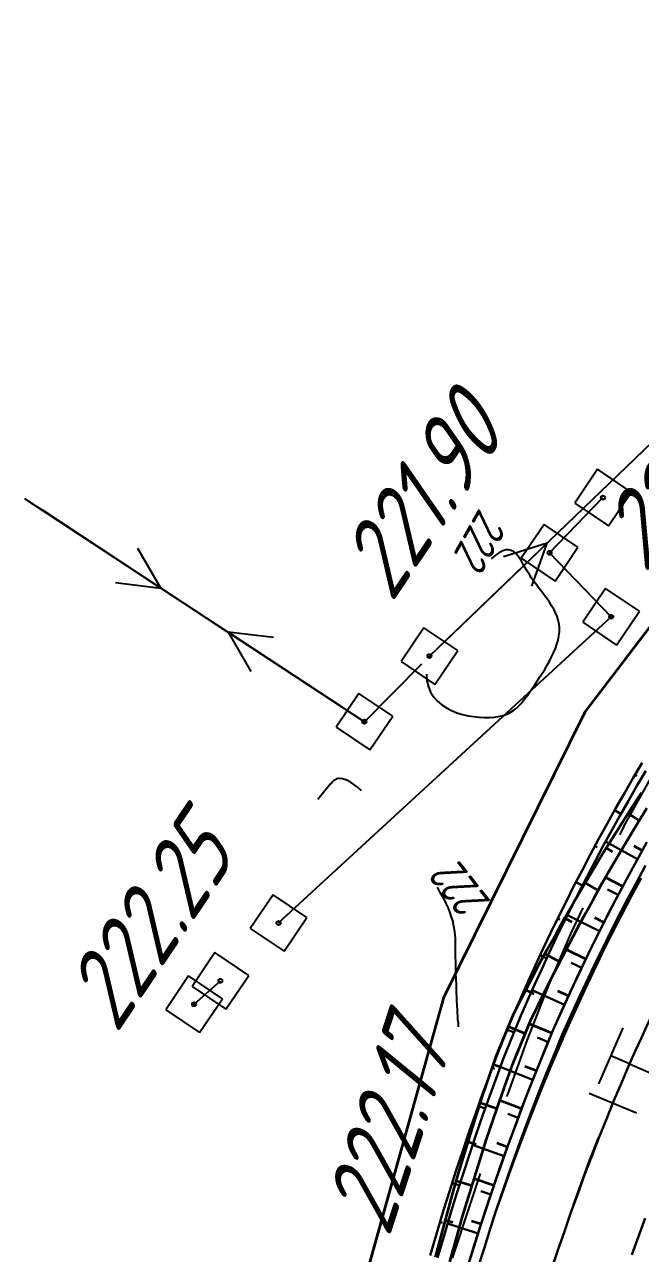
# Model space of a CAD drawing. Header units: millimetres. Extents: x -698 to 8131, y -704 to 4503.
# Drawn here: x 4780.6 to 4810.8, y 3422.7 to 3483 of the extents above; entities that cross this region are included whole.
import ezdxf
from ezdxf import colors
from ezdxf.entities.mleader import LeaderData, LeaderLine
from ezdxf.math import Vec2, Vec3

# ---------------------------------------------------------------- set-up
doc = ezdxf.new("R2010")
doc.units = ezdxf.units.MM
doc.linetypes.add('CONTI', pattern=[0])
doc.linetypes.add('STROT', pattern=[1.7, 0.5, -1.2])
for name, color, linetype, lineweight in [('10', 1, 'Continuous', 35), ('КОПИЯ_ОСЬ_13_ОТКОСЫ', 7, 'Continuous', 30), ('КОПИЯ_ОСЬ_ГРАНИЦЫ_ПОЛОС', 7, 'Continuous', 30), ('ОСЬ_ВЕРХ_ПОКРЫТИЯ_ГРАНИЦЫ_ПОЛОС', 7, 'Continuous', 30), ('ОСЬ_ВЕРХ_ПОКРЫТИЯ_ОСЬ', 1, 'Continuous', 30), ('Ось_примыкания', 1, 'Continuous', 35)]:
    doc.layers.add(name, color=color, linetype=linetype, lineweight=lineweight)
for name, color, linetype in [('GOR_BDEFAULT', 212, 'CONTI'), ('PI_OTDEFAULT', 172, 'CONTI'), ('PI_TTDEFAULT', 5, 'CONTI'), ('SIT_LDEFAULT', 7, 'CONTI'), ('USLZNDEFAULT', 7, 'CONTI'), ('Выноски', 250, 'Continuous'), ('ОСЬ_ВЕРХ_ПОКРЫТИЯ_ОТКОСЫ', 7, 'Continuous'), ('ОСЬ_ВЕРХ_ПОКРЫТИЯ_ПИКЕТЫ', 1, 'Continuous'), ('ОСЬ_ВЕРХ_ПОКРЫТИЯ_РАЗБИВКА_КРИВ', 1, 'Continuous'), ('разметка', 7, 'Continuous')]:
    doc.layers.add(name, color=color, linetype=linetype)
doc.styles.add('eskd', font='isocpeui.ttf', dxfattribs={"width": 1.2})
doc.styles.add('SHRFT', font='isocpeui.ttf', dxfattribs={"width": 3.5})
doc.styles.add('ГОСТ', font='isocpeui.ttf', dxfattribs={"height": 4})

# ---------------------------------------------------------------- blocks, each defined once
blk = doc.blocks.new('BL_27')
at = {"color": 0}
for p, q in [((1, 1), (-1, 1)), ((-1, 1), (-1, -1)), ((1, -1), (1, 1)), ((-1, -1), (1, -1))]:
    blk.add_line(p, q, dxfattribs=at)
blk.add_circle((0, 0), 0.1, dxfattribs=at)
blk = doc.blocks.new('*U49')
at = {"layer": 'КОПИЯ_ОСЬ_13_ОТКОСЫ'}
for points in [[(430.806, 813.685), (431.18, 814.957), (431.471, 815.913), (431.769, 816.867), (432.075, 817.819), (432.388, 818.768), (432.711, 819.72), (433.042, 820.668), (433.381, 821.614), (433.729, 822.557), (434.086, 823.5), (434.921, 825.564), (435.267, 826.357), (435.618, 827.146), (435.977, 827.933), (436.341, 828.717), (436.712, 829.498), (437.089, 830.275), (437.473, 831.05), (437.862, 831.822), (438.258, 832.59), (438.661, 833.355), (439.069, 834.117), (439.484, 834.875), (439.905, 835.63), (440.332, 836.382), (440.765, 837.13), (441.204, 837.875)], [(431.175, 813.568), (431.544, 814.837), (431.831, 815.792), (432.125, 816.744), (432.426, 817.694), (432.735, 818.642), (433.054, 819.592), (433.381, 820.539), (433.715, 821.483), (434.058, 822.424), (434.411, 823.365), (435.246, 825.422), (435.584, 826.197), (435.928, 826.969), (436.278, 827.739), (436.635, 828.505), (436.997, 829.269), (437.366, 830.03), (437.74, 830.788), (438.121, 831.543), (438.507, 832.294), (438.9, 833.043), (439.299, 833.789), (439.703, 834.531), (440.114, 835.27), (440.53, 836.006), (440.952, 836.738), (441.38, 837.467)], [(440.847, 837.271), (440.95, 837.21)], [(439.852, 835.536), (440.164, 835.36)], [(438.889, 833.783), (438.994, 833.727)], [(437.96, 832.012), (438.278, 831.849)], [(437.064, 830.224), (437.17, 830.172)], [(436.202, 828.419), (436.524, 828.269)], [(435.374, 826.599), (435.481, 826.551)], [(434.595, 824.757), (434.922, 824.624)], [(433.858, 822.898), (433.97, 822.855)], [(433.168, 821.02), (433.507, 820.899)], [(432.511, 819.131), (432.629, 819.091)], [(431.885, 817.232), (432.242, 817.117)], [(431.29, 815.322), (431.414, 815.285)]]:
    blk.add_lwpolyline(points, dxfattribs=at)

msp = doc.modelspace()

# ---------------------------------------------------------------- linework, layer by layer
at = {"layer": '10'}
for p, q in [((4820.223, 3465.304), (4808.053, 3449.294)), ((4808.053, 3449.294), (4801.113, 3435.244)), ((4801.113, 3435.244), (4794.223, 3410.594))]:
    msp.add_line(p, q, dxfattribs=at)
msp.add_lwpolyline([(5288.323, 3621.204), (5196.433, 3695.614), (5169.553, 3711.754), (5130.953, 3711.814), (5048.293, 3630.554), (5037.593, 3620.134), (5021.953, 3603.214), (5015.973, 3598.224), (5015.013, 3599.374), (5008.903, 3593.884), (4991.233, 3578.294), (4976.993, 3565.554), (4946.753, 3541.804), (4930.383, 3533.214), (4921.493, 3527.264), (4897.853, 3511.404), (4863.383, 3496.414), (4836.513, 3479.254), (4820.223, 3465.304), (4808.053, 3449.294), (4801.113, 3435.244), (4794.223, 3410.594), (4789.103, 3384.464), (4785.093, 3347.224)], dxfattribs=at)
at = {"layer": 'GOR_BDEFAULT', "color": 212, "elevation": 222, "flags": 128}
for points in [[(4800.279, 3451.13), (4800.299, 3450.8), (4800.369, 3450.51), (4800.479, 3450.25), (4800.629, 3450.01), (4800.809, 3449.81), (4801.019, 3449.63), (4801.249, 3449.48), (4801.499, 3449.35), (4801.769, 3449.24), (4802.039, 3449.16), (4802.319, 3449.09), (4802.599, 3449.05), (4802.859, 3449.02), (4803.119, 3449), (4803.359, 3449), (4803.579, 3449.02), (4803.789, 3449.05), (4803.969, 3449.09), (4804.139, 3449.14), (4804.289, 3449.21), (4804.429, 3449.28), (4804.559, 3449.37), (4804.689, 3449.47), (4804.799, 3449.58), (4804.909, 3449.7), (4805.019, 3449.83), (4805.129, 3449.97), (4805.239, 3450.11), (4805.339, 3450.27), (4805.459, 3450.43), (4805.579, 3450.61), (4805.699, 3450.79), (4805.819, 3450.98), (4805.949, 3451.17), (4806.069, 3451.36), (4806.189, 3451.57), (4806.309, 3451.77), (4806.409, 3451.98), (4806.509, 3452.18), (4806.599, 3452.39), (4806.669, 3452.6), (4806.729, 3452.8), (4806.769, 3453.01), (4806.799, 3453.21), (4806.799, 3453.4), (4806.779, 3453.59), (4806.739, 3453.78), (4806.679, 3453.96), (4806.599, 3454.14), (4806.519, 3454.32), (4806.409, 3454.49), (4806.299, 3454.66), (4806.189, 3454.83), (4806.059, 3455), (4805.929, 3455.17), (4805.799, 3455.34), (4805.679, 3455.51), (4805.549, 3455.67), (4805.429, 3455.84), (4805.319, 3456.02), (4805.209, 3456.19), (4805.109, 3456.36), (4805.019, 3456.52), (4804.929, 3456.68), (4804.839, 3456.83), (4804.739, 3456.96), (4804.649, 3457.07), (4804.539, 3457.15), (4804.429, 3457.21), (4804.309, 3457.24), (4804.169, 3457.24), (4804.019, 3457.19), (4803.849, 3457.11), (4803.659, 3456.98), (4803.449, 3456.8)], [(4797.089, 3445.41), (4796.899, 3445.58), (4796.719, 3445.72), (4796.549, 3445.83), (4796.409, 3445.91), (4796.269, 3445.97), (4796.159, 3446), (4796.049, 3446.01), (4795.959, 3446.01), (4795.869, 3445.99), (4795.799, 3445.95), (4795.729, 3445.91), (4795.669, 3445.85), (4795.609, 3445.79), (4795.559, 3445.73), (4795.499, 3445.67), (4794.949, 3444.98)], [(4801.849, 3433.82), (4801.849, 3433.87), (4801.839, 3433.94), (4801.839, 3434.01), (4801.829, 3434.09), (4801.819, 3434.17), (4801.819, 3434.26), (4801.809, 3434.36), (4801.799, 3434.46), (4801.799, 3434.57), (4801.789, 3434.69), (4801.779, 3434.81), (4801.779, 3434.93), (4801.769, 3435.06), (4801.759, 3435.2), (4801.759, 3435.33), (4801.749, 3435.48), (4801.749, 3435.63), (4801.739, 3435.78), (4801.739, 3435.93), (4801.729, 3436.09), (4801.729, 3436.25), (4801.719, 3436.41), (4801.719, 3436.57), (4801.709, 3436.74), (4801.709, 3436.9), (4801.709, 3437.06), (4801.699, 3437.22), (4801.699, 3437.39), (4801.699, 3437.55), (4801.699, 3437.71), (4801.699, 3437.86), (4801.689, 3438.02), (4801.689, 3438.17), (4801.679, 3438.33), (4801.659, 3438.49), (4801.639, 3438.66), (4801.599, 3438.84), (4801.559, 3439.02), (4801.499, 3439.21), (4801.429, 3439.42), (4801.349, 3439.64), (4801.239, 3439.87), (4801.119, 3440.12), (4800.969, 3440.39), (4800.809, 3440.68)]]:
    msp.add_lwpolyline(points, dxfattribs=at)
at = {"layer": 'PI_TTDEFAULT', "color": 5}
for p in [(4809.329, 3453.95, 221.955), (4800.419, 3452.02, 222.197), (4788.879, 3434.93, 222.249), (4798.529, 3424.02, 222.173)]:
    msp.add_point(p, dxfattribs=at)
at = {"layer": 'SIT_LDEFAULT', "color": 7}
for p, q in [((4824.659, 3475.34), (4800.419, 3452.02)), ((4780.569, 3459.76), (4797.229, 3448.8)), ((4806.309, 3457.09), (4808.929, 3459.8)), ((4781.409, 3459.21), (4787.249, 3455.36)), ((4801.139, 3452.71), (4806.189, 3457.57)), ((4806.189, 3457.57), (4804.049, 3456.9)), ((4805.439, 3455.46), (4806.189, 3457.57)), ((4787.249, 3455.36), (4786.129, 3457.3)), ((4809.329, 3453.95), (4806.309, 3457.09)), ((4785.029, 3455.63), (4787.249, 3455.36)), ((4793.019, 3438.92), (4809.329, 3453.95)), ((4796.389, 3449.35), (4790.549, 3453.2)), ((4790.549, 3453.2), (4791.669, 3451.26)), ((4792.769, 3452.93), (4790.549, 3453.2)), ((4797.229, 3448.8), (4800.049, 3451.64)), ((4811.629, 3446.7), (4809.939, 3443.65)), ((4809.949, 3443.65), (4809.739, 3443.25)), ((4807.939, 3439.67), (4807.339, 3438.38)), ((4807.339, 3438.38), (4806.229, 3435.78)), ((4788.879, 3434.93), (4790.169, 3436.08)), ((4806.229, 3435.78), (4805.199, 3433.15)), ((4805.199, 3433.15), (4804.239, 3430.5)), ((4804.239, 3430.5), (4804.199, 3430.4)), ((4802.909, 3426.62), (4802.419, 3425.14)), ((4802.409, 3425.14), (4801.529, 3422.46))]:
    msp.add_line(p, q, dxfattribs=at)
at = {"layer": 'КОПИЯ_ОСЬ_13_ОТКОСЫ'}
for points in [[(4800.819, 3422.482), (4801.188, 3423.752), (4801.475, 3424.706), (4801.769, 3425.659), (4802.07, 3426.609), (4802.38, 3427.556), (4802.698, 3428.506), (4803.025, 3429.453), (4803.36, 3430.397), (4803.703, 3431.338), (4804.055, 3432.28), (4804.89, 3434.336), (4805.228, 3435.111), (4805.572, 3435.883), (4805.922, 3436.653), (4806.278, 3437.419), (4806.641, 3438.183), (4807.01, 3438.944), (4807.384, 3439.702), (4807.765, 3440.457), (4808.152, 3441.209), (4808.544, 3441.957), (4808.943, 3442.703), (4809.347, 3443.445), (4809.758, 3444.184), (4810.174, 3444.92), (4810.596, 3445.652), (4811.024, 3446.382)], [(4802.284, 3422.016), (4802.671, 3423.265), (4802.971, 3424.202), (4803.277, 3425.137), (4803.591, 3426.069), (4803.913, 3426.999), (4804.243, 3427.929), (4804.582, 3428.856), (4804.927, 3429.781), (4805.281, 3430.702), (4805.67, 3431.686), (4806.069, 3432.666), (4806.477, 3433.642), (4806.811, 3434.398), (4807.152, 3435.152), (4807.498, 3435.903), (4807.851, 3436.651), (4808.21, 3437.397), (4808.574, 3438.139), (4808.944, 3438.879), (4809.32, 3439.616), (4809.702, 3440.349), (4810.09, 3441.08), (4810.484, 3441.807), (4810.883, 3442.531)], [(4810.622, 3442.059), (4809.059, 3442.918)], [(4809.675, 3440.297), (4809.155, 3440.57)], [(4808.762, 3438.518), (4807.188, 3439.306)], [(4807.884, 3436.721), (4807.361, 3436.97)], [(4807.041, 3434.908), (4805.457, 3435.626)], [(4806.238, 3433.075), (4805.712, 3433.295)], [(4805.486, 3431.223), (4803.895, 3431.852)], [(4804.767, 3429.356), (4804.256, 3429.548)], [(4804.082, 3427.477), (4802.536, 3428.026)], [(4803.428, 3425.587), (4802.933, 3425.754)], [(4802.805, 3423.686), (4801.311, 3424.163)]]:
    msp.add_lwpolyline(points, dxfattribs=at)
at = {"layer": 'КОПИЯ_ОСЬ_ГРАНИЦЫ_ПОЛОС'}
msp.add_lwpolyline([(4803.562, 3424.441), (4803.801, 3425.139), (4804.141, 3426.105), (4804.488, 3427.068), (4804.845, 3428.029), (4805.21, 3428.987), (4805.584, 3429.943), (4805.967, 3430.896), (4806.359, 3431.846), (4806.761, 3432.793), (4807.172, 3433.736), (4807.593, 3434.676), (4808.023, 3435.611), (4808.462, 3436.542), (4808.911, 3437.468), (4809.368, 3438.39), (4809.835, 3439.307), (4810.311, 3440.22), (4810.796, 3441.128)], dxfattribs=at)
at = {"layer": 'ОСЬ_ВЕРХ_ПОКРЫТИЯ_ГРАНИЦЫ_ПОЛОС', "linetype": 'Continuous'}
for points in [[(4802.335, 3422.183), (4802.635, 3423.148), (4802.942, 3424.112), (4803.257, 3425.074), (4803.58, 3426.034), (4803.911, 3426.992), (4804.251, 3427.949), (4804.599, 3428.903), (4804.956, 3429.855), (4805.322, 3430.804), (4805.697, 3431.751), (4806.081, 3432.695), (4806.475, 3433.639), (4806.896, 3434.587), (4807.324, 3435.528), (4807.762, 3436.465), (4808.209, 3437.397), (4808.666, 3438.324), (4809.131, 3439.248), (4809.606, 3440.166), (4810.09, 3441.08), (4810.583, 3441.989), (4811.085, 3442.892)], [(4802.813, 3422.037), (4803.112, 3422.998), (4803.418, 3423.958), (4803.731, 3424.916), (4804.053, 3425.873), (4804.383, 3426.827), (4804.721, 3427.779), (4805.068, 3428.73), (4805.423, 3429.677), (4805.787, 3430.623), (4806.161, 3431.565), (4806.543, 3432.505), (4806.935, 3433.442), (4807.352, 3434.382), (4807.778, 3435.318), (4808.214, 3436.251), (4808.659, 3437.178), (4809.113, 3438.101), (4809.577, 3439.02), (4810.049, 3439.934), (4810.531, 3440.844), (4811.021, 3441.748)], [(4810.995, 3424.424), (4810.663, 3423.533), (4810.338, 3422.638)]]:
    msp.add_lwpolyline(points, dxfattribs=at)
at = {"layer": 'ОСЬ_ВЕРХ_ПОКРЫТИЯ_ОСЬ'}
msp.add_lwpolyline([(4806.412, 3421.924), (4806.721, 3422.855), (4807.036, 3423.783), (4807.36, 3424.708), (4807.691, 3425.631), (4808.03, 3426.551), (4808.377, 3427.468), (4808.732, 3428.382), (4809.095, 3429.293), (4809.466, 3430.2), (4809.846, 3431.104), (4810.235, 3432.004), (4810.235, 3432.004, -0.10957), (4835.779, 3466.976)], format="xyb", dxfattribs=at)
at = {"layer": 'ОСЬ_ВЕРХ_ПОКРЫТИЯ_ОТКОСЫ'}
msp.add_lwpolyline([(4802.284, 3422.016), (4802.671, 3423.265), (4802.971, 3424.202), (4803.277, 3425.137), (4803.591, 3426.069), (4803.913, 3426.999), (4804.243, 3427.929), (4804.582, 3428.856), (4804.927, 3429.781), (4805.281, 3430.702), (4805.67, 3431.686), (4806.069, 3432.666), (4806.477, 3433.642), (4806.811, 3434.398), (4807.152, 3435.152), (4807.498, 3435.903), (4807.851, 3436.651), (4808.21, 3437.397), (4808.574, 3438.139), (4808.944, 3438.879), (4809.32, 3439.616), (4809.702, 3440.349), (4810.09, 3441.08), (4810.484, 3441.807), (4810.883, 3442.531)], dxfattribs=at)
at = {"layer": 'ОСЬ_ВЕРХ_ПОКРЫТИЯ_ПИКЕТЫ'}
msp.add_line((4810.566, 3429.588), (4808.255, 3430.543), dxfattribs=at)
at = {"layer": 'ОСЬ_ВЕРХ_ПОКРЫТИЯ_РАЗБИВКА_КРИВ'}
for p, q in [((4808.717, 3431.031), (4809.92, 3433.779)), ((4810.235, 3432.004), (4809.319, 3432.405)), ((4810.235, 3432.004), (4822.144, 3426.791))]:
    msp.add_line(p, q, dxfattribs=at)
at = {"layer": 'Ось_примыкания', "color": 0}
for p, q in [((4810.159, 3444.295), (4810.707, 3443.943)), ((4809.092, 3442.603), (4809.388, 3442.42)), ((4810.851, 3442.474), (4810.464, 3442.687)), ((4808.058, 3440.891), (4808.692, 3440.514)), ((4809.897, 3440.716), (4809.059, 3441.16)), ((4807.055, 3439.161), (4807.396, 3438.969)), ((4808.976, 3438.941), (4808.525, 3439.171)), ((4808.09, 3437.148), (4807.12, 3437.614)), ((4806.086, 3437.411), (4806.812, 3437.019)), ((4805.149, 3435.644), (4805.535, 3435.444)), ((4807.238, 3435.338), (4806.72, 3435.577)), ((4806.422, 3433.512), (4805.316, 3433.975)), ((4804.291, 3433.839), (4805.12, 3433.498)), ((4803.556, 3431.98), (4803.975, 3431.835)), ((4805.661, 3431.663), (4805.103, 3431.883)), ((4802.92, 3430.084), (4803.733, 3429.819)), ((4804.934, 3429.799), (4803.867, 3430.209)), ((4802.316, 3428.177), (4802.71, 3428.056)), ((4804.241, 3427.923), (4803.729, 3428.105)), ((4801.745, 3426.26), (4802.507, 3426.041)), ((4803.58, 3426.036), (4802.606, 3426.364)), ((4801.205, 3424.335), (4801.572, 3424.235)), ((4802.95, 3424.138), (4802.488, 3424.286))]:
    msp.add_line(p, q, dxfattribs=at)
for points in [[(4800.722, 3422.513), (4801.058, 3423.794), (4801.32, 3424.759), (4801.59, 3425.721), (4801.867, 3426.681), (4802.151, 3427.639), (4802.446, 3428.6), (4802.749, 3429.559), (4803.06, 3430.515), (4803.379, 3431.469), (4803.708, 3432.423), (4804.556, 3434.483), (4804.959, 3435.278), (4805.37, 3436.07), (4805.788, 3436.859), (4806.211, 3437.644), (4806.642, 3438.426), (4807.079, 3439.204), (4807.522, 3439.978), (4807.973, 3440.748), (4808.429, 3441.515), (4808.892, 3442.278), (4809.361, 3443.037), (4809.836, 3443.792), (4810.318, 3444.543), (4810.821, 3445.311)], [(4801.419, 3422.291), (4801.773, 3423.56), (4802.048, 3424.513), (4802.331, 3425.464), (4802.621, 3426.414), (4802.918, 3427.36), (4803.225, 3428.309), (4803.54, 3429.256), (4803.864, 3430.199), (4804.195, 3431.14), (4804.536, 3432.081), (4805.377, 3434.123), (4805.746, 3434.889), (4806.12, 3435.651), (4806.5, 3436.411), (4806.887, 3437.167), (4807.28, 3437.92), (4807.679, 3438.67), (4808.083, 3439.417), (4808.494, 3440.161), (4808.911, 3440.901), (4809.333, 3441.638), (4809.762, 3442.371), (4810.196, 3443.102), (4810.637, 3443.828), (4811.082, 3444.551)]]:
    msp.add_lwpolyline(points, dxfattribs=at)
at = {"layer": 'разметка', "linetype": 'STROT', "lineweight": 30, "ltscale": 7}
msp.add_lwpolyline([(4806.595, 3422.481, -0.645807), (4806.595, 3422.481, -0.134905), (4835.777, 3466.976, -0.058851), (4867.453, 3487.724), (4867.453, 3487.724), (4867.453, 3487.724)], format="xyb", dxfattribs=at)

# ---------------------------------------------------------------- block references
at = {"layer": 'USLZNDEFAULT', "color": 7, "rotation": 56}
for p in [(4808.929, 3459.8), (4806.309, 3457.09), (4809.329, 3453.95), (4800.419, 3452.02), (4797.229, 3448.8), (4793.019, 3438.92), (4790.169, 3436.08), (4788.879, 3434.93)]:
    msp.add_blockref('BL_27', p, dxfattribs=at)
at = {"layer": 'КОПИЯ_ОСЬ_13_ОТКОСЫ'}
msp.add_blockref('*U49', (4369.644, 2608.914), dxfattribs=at)

# ---------------------------------------------------------------- texts
at = {"layer": 'GOR_BDEFAULT', "color": 212, "style": 'SHRFT', "width": 0.75}
for rotation, p in [(240.67004, (4802.866, 3459.333, 222)), (128.1776, (4803.474, 3439.961, 222))]:
    msp.add_text('222', height=1.7223, rotation=rotation, dxfattribs=at).set_placement(p)
at = {"layer": 'PI_OTDEFAULT', "color": 172, "style": 'eskd', "oblique": 10, "width": 0.8}
for s, rotation, p in [('221.96', 48, (4810.959, 3456.03)), ('221.90', 56, (4798.559, 3454.58)), ('222.25', 56, (4785.07, 3433.434)), ('222.17', 72, (4798.439, 3423.42))]:
    msp.add_text(s, height=3.5, rotation=rotation, dxfattribs=at).set_placement(p)

# ---------------------------------------------------------------- leaders
at = {"layer": 'Выноски', "linetype": 'Continuous'}
ml = msp.add_multileader_mtext('Standard', dxfattribs=at)
ml.set_content('Граница работа по примыканию', color=256, style='ГОСТ')
ml.set_leader_properties()
ml.build(insert=Vec2(0, 0))
ml.multileader.update_dxf_attribs({"text_left_attachment_type": 5, "text_right_attachment_type": 5, "dogleg_length": 0, "arrow_head_size": 0.18})
ctx = ml.context
ctx.base_point, ctx.char_height, ctx.arrow_head_size, ctx.landing_gap_size, ctx.plane_origin, ctx.plane_x_axis, ctx.plane_y_axis = Vec3(4842.75, 3359.076), 5, 0.18, 0, Vec3(4927.634, 3400.41), Vec3(0.559193, 0.829038), Vec3(-0.829038, 0.559193)
ctx.left_attachment, ctx.right_attachment = 5, 5
notes = []
notes.append((ctx, [(1, (1, 1, 0), (4842.75, 3359.076), (0.559193, 0.829038), 0, [(0, [(4803.563, 3361.366)], 0, [])])]))
ctx.mtext.insert, ctx.mtext.text_direction, ctx.mtext.rotation, ctx.mtext.flow_direction = Vec3(4837.416, 3362.674), Vec3(0.559193, 0.829038), 0.977384, 5
for ctx, leaders in notes:
    for number, flags, end, landing, length, lines in leaders:
        leader = LeaderData()
        leader.index, (leader.has_last_leader_line, leader.has_dogleg_vector, leader.attachment_direction) = number, flags
        leader.last_leader_point, leader.dogleg_vector, leader.dogleg_length = Vec3(end), Vec3(landing), length
        for number, points, colour, breaks in lines:
            line = LeaderLine()
            line.index, line.vertices, line.color, line.breaks = number, Vec3.list(points), colors.encode_raw_color(colour), breaks
            leader.lines.append(line)
        ctx.leaders.append(leader)

doc.saveas('drawing.dxf')
